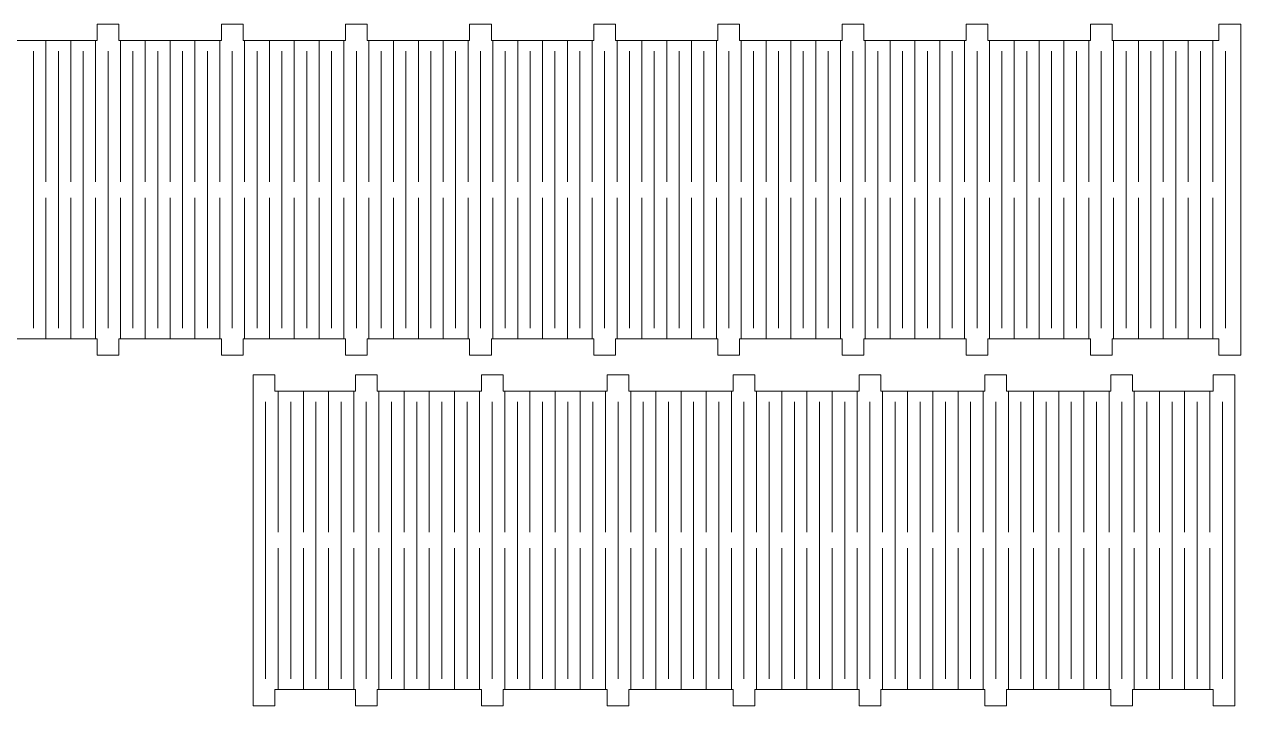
# Model space of a CAD drawing. Header units: centimetres. Extents: x 16.5 to 59, y -12.5 to 20.6.
# Drawn here: x 32.84 to 55.26, y 8.02 to 20.59 of the extents above; entities that cross this region are included whole.
import ezdxf

# ---------------------------------------------------------------- set-up
doc = ezdxf.new("R2010")
doc.units = ezdxf.units.CM
doc.header["$MEASUREMENT"] = 0
doc.layers.add('layer 1', color=7, linetype='Continuous')

msp = doc.modelspace()

# ---------------------------------------------------------------- linework, layer by layer
at = {"layer": 'layer 1', "color": 177, "lineweight": 18}
for points, knots in [([(23.06113, 20.28593), (23.06113, 20.28593), (25.03179, 20.28593), (25.03179, 20.28593), (25.03179, 20.28593), (25.03179, 20.28593), (25.03179, 20.58593), (25.03179, 20.58593), (25.03179, 20.58593), (25.03179, 20.58593), (25.43179, 20.58593), (25.43179, 20.58593), (25.43179, 20.58593), (25.43179, 20.58593), (25.43179, 20.28593), (25.43179, 20.28593), (25.43179, 20.28593), (25.43179, 20.28593), (27.32002, 20.28593), (27.32002, 20.28593), (27.32002, 20.28593), (27.32002, 20.28593), (27.32002, 20.58593), (27.32002, 20.58593), (27.32002, 20.58593), (27.32002, 20.58593), (27.72002, 20.58593), (27.72002, 20.58593), (27.72002, 20.58593), (27.72002, 20.58593), (27.72002, 20.28593), (27.72002, 20.28593), (27.72002, 20.28593), (27.72002, 20.28593), (29.60824, 20.28593), (29.60824, 20.28593), (29.60824, 20.28593), (29.60824, 20.28593), (29.60824, 20.58593), (29.60824, 20.58593), (29.60824, 20.58593), (29.60824, 20.58593), (30.00824, 20.58593), (30.00824, 20.58593), (30.00824, 20.58593), (30.00824, 20.58593), (30.00824, 20.28593), (30.00824, 20.28593), (30.00824, 20.28593), (30.00824, 20.28593), (31.89646, 20.28593), (31.89646, 20.28593), (31.89646, 20.28593), (31.89646, 20.28593), (31.89646, 20.58593), (31.89646, 20.58593), (31.89646, 20.58593), (31.89646, 20.58593), (32.29646, 20.58593), (32.29646, 20.58593), (32.29646, 20.58593), (32.29646, 20.58593), (32.29646, 20.28593), (32.29646, 20.28593), (32.29646, 20.28593), (32.29646, 20.28593), (34.18468, 20.28593), (34.18468, 20.28593), (34.18468, 20.28593), (34.18468, 20.28593), (34.18468, 20.58593), (34.18468, 20.58593), (34.18468, 20.58593), (34.18468, 20.58593), (34.58468, 20.58593), (34.58468, 20.58593), (34.58468, 20.58593), (34.58468, 20.58593), (34.58468, 20.28593), (34.58468, 20.28593), (34.58468, 20.28593), (34.58468, 20.28593), (36.4729, 20.28593), (36.4729, 20.28593), (36.4729, 20.28593), (36.4729, 20.28593), (36.4729, 20.58593), (36.4729, 20.58593), (36.4729, 20.58593), (36.4729, 20.58593), (36.8729, 20.58593), (36.8729, 20.58593), (36.8729, 20.58593), (36.8729, 20.58593), (36.8729, 20.28593), (36.8729, 20.28593), (36.8729, 20.28593), (36.8729, 20.28593), (38.76113, 20.28593), (38.76113, 20.28593), (38.76113, 20.28593), (38.76113, 20.28593), (38.76113, 20.58593), (38.76113, 20.58593), (38.76113, 20.58593), (38.76113, 20.58593), (39.16113, 20.58593), (39.16113, 20.58593), (39.16113, 20.58593), (39.16113, 20.58593), (39.16113, 20.28593), (39.16113, 20.28593), (39.16113, 20.28593), (39.16113, 20.28593), (41.04936, 20.28593), (41.04936, 20.28593), (41.04936, 20.28593), (41.04936, 20.28593), (41.04936, 20.58593), (41.04936, 20.58593), (41.04936, 20.58593), (41.04936, 20.58593), (41.44936, 20.58593), (41.44936, 20.58593), (41.44936, 20.58593), (41.44936, 20.58593), (41.44936, 20.28593), (41.44936, 20.28593), (41.44936, 20.28593), (41.44936, 20.28593), (43.33759, 20.28593), (43.33759, 20.28593), (43.33759, 20.28593), (43.33759, 20.28593), (43.33759, 20.58593), (43.33759, 20.58593), (43.33759, 20.58593), (43.33759, 20.58593), (43.73759, 20.58593), (43.73759, 20.58593), (43.73759, 20.58593), (43.73759, 20.58593), (43.73759, 20.28593), (43.73759, 20.28593), (43.73759, 20.28593), (43.73759, 20.28593), (45.62581, 20.28593), (45.62581, 20.28593), (45.62581, 20.28593), (45.62581, 20.28593), (45.62581, 20.58593), (45.62581, 20.58593), (45.62581, 20.58593), (45.62581, 20.58593), (46.02581, 20.58593), (46.02581, 20.58593), (46.02581, 20.58593), (46.02581, 20.58593), (46.02581, 20.28593), (46.02581, 20.28593), (46.02581, 20.28593), (46.02581, 20.28593), (47.91403, 20.28593), (47.91403, 20.28593), (47.91403, 20.28593), (47.91403, 20.28593), (47.91403, 20.58593), (47.91403, 20.58593), (47.91403, 20.58593), (47.91403, 20.58593), (48.31403, 20.58593), (48.31403, 20.58593), (48.31403, 20.58593), (48.31403, 20.58593), (48.31403, 20.28593), (48.31403, 20.28593), (48.31403, 20.28593), (48.31403, 20.28593), (50.20225, 20.28593), (50.20225, 20.28593), (50.20225, 20.28593), (50.20225, 20.28593), (50.20225, 20.58593), (50.20225, 20.58593), (50.20225, 20.58593), (50.20225, 20.58593), (50.60225, 20.58593), (50.60225, 20.58593), (50.60225, 20.58593), (50.60225, 20.58593), (50.60225, 20.28593), (50.60225, 20.28593), (50.60225, 20.28593), (50.60225, 20.28593), (52.49047, 20.28593), (52.49047, 20.28593), (52.49047, 20.28593), (52.49047, 20.28593), (52.49047, 20.58593), (52.49047, 20.58593), (52.49047, 20.58593), (52.49047, 20.58593), (52.89047, 20.58593), (52.89047, 20.58593), (52.89047, 20.58593), (52.89047, 20.58593), (52.89047, 20.28593), (52.89047, 20.28593), (52.89047, 20.28593), (52.89047, 20.28593), (54.86113, 20.28593), (54.86113, 20.28593), (54.86113, 20.28593), (54.86113, 20.28593), (54.86113, 20.58593), (54.86113, 20.58593), (54.86113, 20.58593), (54.86113, 20.58593), (55.26113, 20.58593), (55.26113, 20.58593)], [0, 0, 0, 0, 0.01785714, 0.01785714, 0.01785714, 0.01785714, 0.03571429, 0.03571429, 0.03571429, 0.03571429, 0.05357143, 0.05357143, 0.05357143, 0.05357143, 0.07142857, 0.07142857, 0.07142857, 0.07142857, 0.08928571, 0.08928571, 0.08928571, 0.08928571, 0.10714286, 0.10714286, 0.10714286, 0.10714286, 0.125, 0.125, 0.125, 0.125, 0.14285714, 0.14285714, 0.14285714, 0.14285714, 0.16071429, 0.16071429, 0.16071429, 0.16071429, 0.17857143, 0.17857143, 0.17857143, 0.17857143, 0.19642857, 0.19642857, 0.19642857, 0.19642857, 0.21428571, 0.21428571, 0.21428571, 0.21428571, 0.23214286, 0.23214286, 0.23214286, 0.23214286, 0.25, 0.25, 0.25, 0.25, 0.26785714, 0.26785714, 0.26785714, 0.26785714, 0.28571429, 0.28571429, 0.28571429, 0.28571429, 0.30357143, 0.30357143, 0.30357143, 0.30357143, 0.32142857, 0.32142857, 0.32142857, 0.32142857, 0.33928571, 0.33928571, 0.33928571, 0.33928571, 0.35714286, 0.35714286, 0.35714286, 0.35714286, 0.375, 0.375, 0.375, 0.375, 0.39285714, 0.39285714, 0.39285714, 0.39285714, 0.41071429, 0.41071429, 0.41071429, 0.41071429, 0.42857143, 0.42857143, 0.42857143, 0.42857143, 0.44642857, 0.44642857, 0.44642857, 0.44642857, 0.46428571, 0.46428571, 0.46428571, 0.46428571, 0.48214286, 0.48214286, 0.48214286, 0.48214286, 0.5, 0.5, 0.5, 0.5, 0.51785714, 0.51785714, 0.51785714, 0.51785714, 0.53571429, 0.53571429, 0.53571429, 0.53571429, 0.55357143, 0.55357143, 0.55357143, 0.55357143, 0.57142857, 0.57142857, 0.57142857, 0.57142857, 0.58928571, 0.58928571, 0.58928571, 0.58928571, 0.60714286, 0.60714286, 0.60714286, 0.60714286, 0.625, 0.625, 0.625, 0.625, 0.64285714, 0.64285714, 0.64285714, 0.64285714, 0.66071429, 0.66071429, 0.66071429, 0.66071429, 0.67857143, 0.67857143, 0.67857143, 0.67857143, 0.69642857, 0.69642857, 0.69642857, 0.69642857, 0.71428571, 0.71428571, 0.71428571, 0.71428571, 0.73214286, 0.73214286, 0.73214286, 0.73214286, 0.75, 0.75, 0.75, 0.75, 0.76785714, 0.76785714, 0.76785714, 0.76785714, 0.78571429, 0.78571429, 0.78571429, 0.78571429, 0.80357143, 0.80357143, 0.80357143, 0.80357143, 0.82142857, 0.82142857, 0.82142857, 0.82142857, 0.83928571, 0.83928571, 0.83928571, 0.83928571, 0.85714286, 0.85714286, 0.85714286, 0.85714286, 0.875, 0.875, 0.875, 0.875, 0.89285714, 0.89285714, 0.89285714, 0.89285714, 0.91071429, 0.91071429, 0.91071429, 0.91071429, 0.92857143, 0.92857143, 0.92857143, 0.92857143, 0.94642857, 0.94642857, 0.94642857, 0.94642857, 0.96428571, 0.96428571, 0.96428571, 0.96428571, 1, 1, 1, 1]), ([(55.26113, 14.48593), (55.26113, 14.48593), (54.86113, 14.48593), (54.86113, 14.48593), (54.86113, 14.48593), (54.86113, 14.48593), (54.86113, 14.78593), (54.86113, 14.78593), (54.86113, 14.78593), (54.86113, 14.78593), (52.89047, 14.78593), (52.89047, 14.78593), (52.89047, 14.78593), (52.89047, 14.78593), (52.89047, 14.48593), (52.89047, 14.48593), (52.89047, 14.48593), (52.89047, 14.48593), (52.49047, 14.48593), (52.49047, 14.48593), (52.49047, 14.48593), (52.49047, 14.48593), (52.49047, 14.78593), (52.49047, 14.78593), (52.49047, 14.78593), (52.49047, 14.78593), (50.60225, 14.78593), (50.60225, 14.78593), (50.60225, 14.78593), (50.60225, 14.78593), (50.60225, 14.48593), (50.60225, 14.48593), (50.60225, 14.48593), (50.60225, 14.48593), (50.20225, 14.48593), (50.20225, 14.48593), (50.20225, 14.48593), (50.20225, 14.48593), (50.20225, 14.78593), (50.20225, 14.78593), (50.20225, 14.78593), (50.20225, 14.78593), (48.31403, 14.78593), (48.31403, 14.78593), (48.31403, 14.78593), (48.31403, 14.78593), (48.31403, 14.48593), (48.31403, 14.48593), (48.31403, 14.48593), (48.31403, 14.48593), (47.91403, 14.48593), (47.91403, 14.48593), (47.91403, 14.48593), (47.91403, 14.48593), (47.91403, 14.78593), (47.91403, 14.78593), (47.91403, 14.78593), (47.91403, 14.78593), (46.02581, 14.78593), (46.02581, 14.78593), (46.02581, 14.78593), (46.02581, 14.78593), (46.02581, 14.48593), (46.02581, 14.48593), (46.02581, 14.48593), (46.02581, 14.48593), (45.62581, 14.48593), (45.62581, 14.48593), (45.62581, 14.48593), (45.62581, 14.48593), (45.62581, 14.78593), (45.62581, 14.78593), (45.62581, 14.78593), (45.62581, 14.78593), (43.73759, 14.78593), (43.73759, 14.78593), (43.73759, 14.78593), (43.73759, 14.78593), (43.73759, 14.48593), (43.73759, 14.48593), (43.73759, 14.48593), (43.73759, 14.48593), (43.33759, 14.48593), (43.33759, 14.48593), (43.33759, 14.48593), (43.33759, 14.48593), (43.33759, 14.78593), (43.33759, 14.78593), (43.33759, 14.78593), (43.33759, 14.78593), (41.44936, 14.78593), (41.44936, 14.78593), (41.44936, 14.78593), (41.44936, 14.78593), (41.44936, 14.48593), (41.44936, 14.48593), (41.44936, 14.48593), (41.44936, 14.48593), (41.04936, 14.48593), (41.04936, 14.48593), (41.04936, 14.48593), (41.04936, 14.48593), (41.04936, 14.78593), (41.04936, 14.78593), (41.04936, 14.78593), (41.04936, 14.78593), (39.16113, 14.78593), (39.16113, 14.78593), (39.16113, 14.78593), (39.16113, 14.78593), (39.16113, 14.48593), (39.16113, 14.48593), (39.16113, 14.48593), (39.16113, 14.48593), (38.76113, 14.48593), (38.76113, 14.48593), (38.76113, 14.48593), (38.76113, 14.48593), (38.76113, 14.78593), (38.76113, 14.78593), (38.76113, 14.78593), (38.76113, 14.78593), (36.8729, 14.78593), (36.8729, 14.78593), (36.8729, 14.78593), (36.8729, 14.78593), (36.8729, 14.48593), (36.8729, 14.48593), (36.8729, 14.48593), (36.8729, 14.48593), (36.4729, 14.48593), (36.4729, 14.48593), (36.4729, 14.48593), (36.4729, 14.48593), (36.4729, 14.78593), (36.4729, 14.78593), (36.4729, 14.78593), (36.4729, 14.78593), (34.58468, 14.78593), (34.58468, 14.78593), (34.58468, 14.78593), (34.58468, 14.78593), (34.58468, 14.48593), (34.58468, 14.48593), (34.58468, 14.48593), (34.58468, 14.48593), (34.18468, 14.48593), (34.18468, 14.48593), (34.18468, 14.48593), (34.18468, 14.48593), (34.18468, 14.78593), (34.18468, 14.78593), (34.18468, 14.78593), (34.18468, 14.78593), (32.29646, 14.78593), (32.29646, 14.78593), (32.29646, 14.78593), (32.29646, 14.78593), (32.29646, 14.48593), (32.29646, 14.48593), (32.29646, 14.48593), (32.29646, 14.48593), (31.89646, 14.48593), (31.89646, 14.48593), (31.89646, 14.48593), (31.89646, 14.48593), (31.89646, 14.78593), (31.89646, 14.78593), (31.89646, 14.78593), (31.89646, 14.78593), (30.00824, 14.78593), (30.00824, 14.78593), (30.00824, 14.78593), (30.00824, 14.78593), (30.00824, 14.48593), (30.00824, 14.48593), (30.00824, 14.48593), (30.00824, 14.48593), (29.60824, 14.48593), (29.60824, 14.48593), (29.60824, 14.48593), (29.60824, 14.48593), (29.60824, 14.78593), (29.60824, 14.78593), (29.60824, 14.78593), (29.60824, 14.78593), (27.72002, 14.78593), (27.72002, 14.78593), (27.72002, 14.78593), (27.72002, 14.78593), (27.72002, 14.48593), (27.72002, 14.48593), (27.72002, 14.48593), (27.72002, 14.48593), (27.32002, 14.48593), (27.32002, 14.48593), (27.32002, 14.48593), (27.32002, 14.48593), (27.32002, 14.78593), (27.32002, 14.78593), (27.32002, 14.78593), (27.32002, 14.78593), (25.43179, 14.78593), (25.43179, 14.78593), (25.43179, 14.78593), (25.43179, 14.78593), (25.43179, 14.48593), (25.43179, 14.48593), (25.43179, 14.48593), (25.43179, 14.48593), (25.03179, 14.48593), (25.03179, 14.48593), (25.03179, 14.48593), (25.03179, 14.48593), (25.03179, 14.78593), (25.03179, 14.78593), (25.03179, 14.78593), (25.03179, 14.78593), (23.06113, 14.78593), (23.06113, 14.78593), (23.06113, 14.78593), (23.06113, 14.78593), (23.06113, 14.48593), (23.06113, 14.48593), (23.06113, 14.48593), (23.06113, 14.48593), (22.66113, 14.48593), (22.66113, 14.48593)], [0, 0, 0, 0, 0.01724138, 0.01724138, 0.01724138, 0.01724138, 0.03448276, 0.03448276, 0.03448276, 0.03448276, 0.05172414, 0.05172414, 0.05172414, 0.05172414, 0.06896552, 0.06896552, 0.06896552, 0.06896552, 0.0862069, 0.0862069, 0.0862069, 0.0862069, 0.10344828, 0.10344828, 0.10344828, 0.10344828, 0.12068966, 0.12068966, 0.12068966, 0.12068966, 0.13793103, 0.13793103, 0.13793103, 0.13793103, 0.15517241, 0.15517241, 0.15517241, 0.15517241, 0.17241379, 0.17241379, 0.17241379, 0.17241379, 0.18965517, 0.18965517, 0.18965517, 0.18965517, 0.20689655, 0.20689655, 0.20689655, 0.20689655, 0.22413793, 0.22413793, 0.22413793, 0.22413793, 0.24137931, 0.24137931, 0.24137931, 0.24137931, 0.25862069, 0.25862069, 0.25862069, 0.25862069, 0.27586207, 0.27586207, 0.27586207, 0.27586207, 0.29310345, 0.29310345, 0.29310345, 0.29310345, 0.31034483, 0.31034483, 0.31034483, 0.31034483, 0.32758621, 0.32758621, 0.32758621, 0.32758621, 0.34482759, 0.34482759, 0.34482759, 0.34482759, 0.36206897, 0.36206897, 0.36206897, 0.36206897, 0.37931034, 0.37931034, 0.37931034, 0.37931034, 0.39655172, 0.39655172, 0.39655172, 0.39655172, 0.4137931, 0.4137931, 0.4137931, 0.4137931, 0.43103448, 0.43103448, 0.43103448, 0.43103448, 0.44827586, 0.44827586, 0.44827586, 0.44827586, 0.46551724, 0.46551724, 0.46551724, 0.46551724, 0.48275862, 0.48275862, 0.48275862, 0.48275862, 0.5, 0.5, 0.5, 0.5, 0.51724138, 0.51724138, 0.51724138, 0.51724138, 0.53448276, 0.53448276, 0.53448276, 0.53448276, 0.55172414, 0.55172414, 0.55172414, 0.55172414, 0.56896552, 0.56896552, 0.56896552, 0.56896552, 0.5862069, 0.5862069, 0.5862069, 0.5862069, 0.60344828, 0.60344828, 0.60344828, 0.60344828, 0.62068966, 0.62068966, 0.62068966, 0.62068966, 0.63793103, 0.63793103, 0.63793103, 0.63793103, 0.65517241, 0.65517241, 0.65517241, 0.65517241, 0.67241379, 0.67241379, 0.67241379, 0.67241379, 0.68965517, 0.68965517, 0.68965517, 0.68965517, 0.70689655, 0.70689655, 0.70689655, 0.70689655, 0.72413793, 0.72413793, 0.72413793, 0.72413793, 0.74137931, 0.74137931, 0.74137931, 0.74137931, 0.75862069, 0.75862069, 0.75862069, 0.75862069, 0.77586207, 0.77586207, 0.77586207, 0.77586207, 0.79310345, 0.79310345, 0.79310345, 0.79310345, 0.81034483, 0.81034483, 0.81034483, 0.81034483, 0.82758621, 0.82758621, 0.82758621, 0.82758621, 0.84482759, 0.84482759, 0.84482759, 0.84482759, 0.86206897, 0.86206897, 0.86206897, 0.86206897, 0.87931034, 0.87931034, 0.87931034, 0.87931034, 0.89655172, 0.89655172, 0.89655172, 0.89655172, 0.9137931, 0.9137931, 0.9137931, 0.9137931, 0.93103448, 0.93103448, 0.93103448, 0.93103448, 0.94827586, 0.94827586, 0.94827586, 0.94827586, 0.96551724, 0.96551724, 0.96551724, 0.96551724, 1, 1, 1, 1]), ([(37.05639, 14.12286), (37.05639, 14.12286), (37.45639, 14.12286), (37.45639, 14.12286), (37.45639, 14.12286), (37.45639, 14.12286), (37.45639, 13.82284), (37.45639, 13.82284)], [0, 0, 0, 0, 0.33333333, 0.33333333, 0.33333333, 0.33333333, 1, 1, 1, 1]), ([(37.45639, 13.82284), (37.45639, 13.82284), (38.94484, 13.82284), (38.94484, 13.82284), (38.94484, 13.82284), (38.94484, 13.82284), (38.94484, 14.12286), (38.94484, 14.12286), (38.94484, 14.12286), (38.94484, 14.12286), (39.34484, 14.12286), (39.34484, 14.12286), (39.34484, 14.12286), (39.34484, 14.12286), (39.34484, 13.82284), (39.34484, 13.82284), (39.34484, 13.82284), (39.34484, 13.82284), (41.26535, 13.82284), (41.26535, 13.82284), (41.26535, 13.82284), (41.26535, 13.82284), (41.26535, 14.12286), (41.26535, 14.12286), (41.26535, 14.12286), (41.26535, 14.12286), (41.66535, 14.12286), (41.66535, 14.12286), (41.66535, 14.12286), (41.66535, 14.12286), (41.66535, 13.82284), (41.66535, 13.82284), (41.66535, 13.82284), (41.66535, 13.82284), (43.58585, 13.82284), (43.58585, 13.82284), (43.58585, 13.82284), (43.58585, 13.82284), (43.58585, 14.12286), (43.58585, 14.12286), (43.58585, 14.12286), (43.58585, 14.12286), (43.98585, 14.12286), (43.98585, 14.12286), (43.98585, 14.12286), (43.98585, 14.12286), (43.98585, 13.82284), (43.98585, 13.82284), (43.98585, 13.82284), (43.98585, 13.82284), (45.90637, 13.82284), (45.90637, 13.82284), (45.90637, 13.82284), (45.90637, 13.82284), (45.90637, 14.12286), (45.90637, 14.12286), (45.90637, 14.12286), (45.90637, 14.12286), (46.30637, 14.12286), (46.30637, 14.12286), (46.30637, 14.12286), (46.30637, 14.12286), (46.30637, 13.82284), (46.30637, 13.82284), (46.30637, 13.82284), (46.30637, 13.82284), (48.22689, 13.82284), (48.22689, 13.82284), (48.22689, 13.82284), (48.22689, 13.82284), (48.22689, 14.12286), (48.22689, 14.12286), (48.22689, 14.12286), (48.22689, 14.12286), (48.62689, 14.12286), (48.62689, 14.12286), (48.62689, 14.12286), (48.62689, 14.12286), (48.62689, 13.82284), (48.62689, 13.82284), (48.62689, 13.82284), (48.62689, 13.82284), (50.5474, 13.82284), (50.5474, 13.82284), (50.5474, 13.82284), (50.5474, 13.82284), (50.5474, 14.12286), (50.5474, 14.12286), (50.5474, 14.12286), (50.5474, 14.12286), (50.9474, 14.12286), (50.9474, 14.12286), (50.9474, 14.12286), (50.9474, 14.12286), (50.9474, 13.82284), (50.9474, 13.82284), (50.9474, 13.82284), (50.9474, 13.82284), (52.86791, 13.82284), (52.86791, 13.82284), (52.86791, 13.82284), (52.86791, 13.82284), (52.86791, 14.12286), (52.86791, 14.12286), (52.86791, 14.12286), (52.86791, 14.12286), (53.26791, 14.12286), (53.26791, 14.12286), (53.26791, 14.12286), (53.26791, 14.12286), (53.26791, 13.82284), (53.26791, 13.82284), (53.26791, 13.82284), (53.26791, 13.82284), (54.7564, 13.82284), (54.7564, 13.82284), (54.7564, 13.82284), (54.7564, 13.82284), (54.7564, 14.12286), (54.7564, 14.12286), (54.7564, 14.12286), (54.7564, 14.12286), (55.1564, 14.12286), (55.1564, 14.12286)], [0, 0, 0, 0, 0.03125, 0.03125, 0.03125, 0.03125, 0.0625, 0.0625, 0.0625, 0.0625, 0.09375, 0.09375, 0.09375, 0.09375, 0.125, 0.125, 0.125, 0.125, 0.15625, 0.15625, 0.15625, 0.15625, 0.1875, 0.1875, 0.1875, 0.1875, 0.21875, 0.21875, 0.21875, 0.21875, 0.25, 0.25, 0.25, 0.25, 0.28125, 0.28125, 0.28125, 0.28125, 0.3125, 0.3125, 0.3125, 0.3125, 0.34375, 0.34375, 0.34375, 0.34375, 0.375, 0.375, 0.375, 0.375, 0.40625, 0.40625, 0.40625, 0.40625, 0.4375, 0.4375, 0.4375, 0.4375, 0.46875, 0.46875, 0.46875, 0.46875, 0.5, 0.5, 0.5, 0.5, 0.53125, 0.53125, 0.53125, 0.53125, 0.5625, 0.5625, 0.5625, 0.5625, 0.59375, 0.59375, 0.59375, 0.59375, 0.625, 0.625, 0.625, 0.625, 0.65625, 0.65625, 0.65625, 0.65625, 0.6875, 0.6875, 0.6875, 0.6875, 0.71875, 0.71875, 0.71875, 0.71875, 0.75, 0.75, 0.75, 0.75, 0.78125, 0.78125, 0.78125, 0.78125, 0.8125, 0.8125, 0.8125, 0.8125, 0.84375, 0.84375, 0.84375, 0.84375, 0.875, 0.875, 0.875, 0.875, 0.90625, 0.90625, 0.90625, 0.90625, 0.9375, 0.9375, 0.9375, 0.9375, 1, 1, 1, 1]), ([(55.1564, 8.02285), (55.1564, 8.02285), (54.7564, 8.02285), (54.7564, 8.02285), (54.7564, 8.02285), (54.7564, 8.02285), (54.7564, 8.32284), (54.7564, 8.32284), (54.7564, 8.32284), (54.7564, 8.32284), (53.26791, 8.32284), (53.26791, 8.32284), (53.26791, 8.32284), (53.26791, 8.32284), (53.26791, 8.02285), (53.26791, 8.02285), (53.26791, 8.02285), (53.26791, 8.02285), (52.86791, 8.02285), (52.86791, 8.02285), (52.86791, 8.02285), (52.86791, 8.02285), (52.86791, 8.32284), (52.86791, 8.32284), (52.86791, 8.32284), (52.86791, 8.32284), (50.9474, 8.32284), (50.9474, 8.32284), (50.9474, 8.32284), (50.9474, 8.32284), (50.9474, 8.02285), (50.9474, 8.02285), (50.9474, 8.02285), (50.9474, 8.02285), (50.5474, 8.02285), (50.5474, 8.02285), (50.5474, 8.02285), (50.5474, 8.02285), (50.5474, 8.32284), (50.5474, 8.32284), (50.5474, 8.32284), (50.5474, 8.32284), (48.62689, 8.32284), (48.62689, 8.32284), (48.62689, 8.32284), (48.62689, 8.32284), (48.62689, 8.02285), (48.62689, 8.02285), (48.62689, 8.02285), (48.62689, 8.02285), (48.22689, 8.02285), (48.22689, 8.02285), (48.22689, 8.02285), (48.22689, 8.02285), (48.22689, 8.32284), (48.22689, 8.32284), (48.22689, 8.32284), (48.22689, 8.32284), (46.30637, 8.32284), (46.30637, 8.32284), (46.30637, 8.32284), (46.30637, 8.32284), (46.30637, 8.02285), (46.30637, 8.02285), (46.30637, 8.02285), (46.30637, 8.02285), (45.90637, 8.02285), (45.90637, 8.02285), (45.90637, 8.02285), (45.90637, 8.02285), (45.90637, 8.32284), (45.90637, 8.32284), (45.90637, 8.32284), (45.90637, 8.32284), (43.98585, 8.32284), (43.98585, 8.32284), (43.98585, 8.32284), (43.98585, 8.32284), (43.98585, 8.02285), (43.98585, 8.02285), (43.98585, 8.02285), (43.98585, 8.02285), (43.58585, 8.02285), (43.58585, 8.02285), (43.58585, 8.02285), (43.58585, 8.02285), (43.58585, 8.32284), (43.58585, 8.32284), (43.58585, 8.32284), (43.58585, 8.32284), (41.66535, 8.32284), (41.66535, 8.32284), (41.66535, 8.32284), (41.66535, 8.32284), (41.66535, 8.02285), (41.66535, 8.02285), (41.66535, 8.02285), (41.66535, 8.02285), (41.26535, 8.02285), (41.26535, 8.02285), (41.26535, 8.02285), (41.26535, 8.02285), (41.26535, 8.32284), (41.26535, 8.32284), (41.26535, 8.32284), (41.26535, 8.32284), (39.34484, 8.32284), (39.34484, 8.32284), (39.34484, 8.32284), (39.34484, 8.32284), (39.34484, 8.02285), (39.34484, 8.02285), (39.34484, 8.02285), (39.34484, 8.02285), (38.94484, 8.02285), (38.94484, 8.02285), (38.94484, 8.02285), (38.94484, 8.02285), (38.94484, 8.32284), (38.94484, 8.32284), (38.94484, 8.32284), (38.94484, 8.32284), (37.45639, 8.32284), (37.45639, 8.32284), (37.45639, 8.32284), (37.45639, 8.32284), (37.45639, 8.02285), (37.45639, 8.02285), (37.45639, 8.02285), (37.45639, 8.02285), (37.05639, 8.02285), (37.05639, 8.02285)], [0, 0, 0, 0, 0.02941176, 0.02941176, 0.02941176, 0.02941176, 0.05882353, 0.05882353, 0.05882353, 0.05882353, 0.08823529, 0.08823529, 0.08823529, 0.08823529, 0.11764706, 0.11764706, 0.11764706, 0.11764706, 0.14705882, 0.14705882, 0.14705882, 0.14705882, 0.17647059, 0.17647059, 0.17647059, 0.17647059, 0.20588235, 0.20588235, 0.20588235, 0.20588235, 0.23529412, 0.23529412, 0.23529412, 0.23529412, 0.26470588, 0.26470588, 0.26470588, 0.26470588, 0.29411765, 0.29411765, 0.29411765, 0.29411765, 0.32352941, 0.32352941, 0.32352941, 0.32352941, 0.35294118, 0.35294118, 0.35294118, 0.35294118, 0.38235294, 0.38235294, 0.38235294, 0.38235294, 0.41176471, 0.41176471, 0.41176471, 0.41176471, 0.44117647, 0.44117647, 0.44117647, 0.44117647, 0.47058824, 0.47058824, 0.47058824, 0.47058824, 0.5, 0.5, 0.5, 0.5, 0.52941176, 0.52941176, 0.52941176, 0.52941176, 0.55882353, 0.55882353, 0.55882353, 0.55882353, 0.58823529, 0.58823529, 0.58823529, 0.58823529, 0.61764706, 0.61764706, 0.61764706, 0.61764706, 0.64705882, 0.64705882, 0.64705882, 0.64705882, 0.67647059, 0.67647059, 0.67647059, 0.67647059, 0.70588235, 0.70588235, 0.70588235, 0.70588235, 0.73529412, 0.73529412, 0.73529412, 0.73529412, 0.76470588, 0.76470588, 0.76470588, 0.76470588, 0.79411765, 0.79411765, 0.79411765, 0.79411765, 0.82352941, 0.82352941, 0.82352941, 0.82352941, 0.85294118, 0.85294118, 0.85294118, 0.85294118, 0.88235294, 0.88235294, 0.88235294, 0.88235294, 0.91176471, 0.91176471, 0.91176471, 0.91176471, 0.94117647, 0.94117647, 0.94117647, 0.94117647, 1, 1, 1, 1])]:
    msp.add_open_spline(points, degree=3, knots=knots, dxfattribs=at)
for points in [[(55.26113, 20.58593), (55.26113, 18.5526), (55.26113, 16.51926), (55.26113, 14.48593)], [(33.24056, 17.68439), (33.24056, 17.68439), (33.24056, 20.28123), (33.24056, 20.28123)], [(33.69821, 17.68439), (33.69821, 17.68439), (33.69821, 20.28123), (33.69821, 20.28123)], [(34.15586, 17.68439), (34.15586, 17.68439), (34.15586, 20.28123), (34.15586, 20.28123)], [(34.6135, 17.68439), (34.6135, 17.68439), (34.6135, 20.28123), (34.6135, 20.28123)], [(35.07115, 17.68439), (35.07115, 17.68439), (35.07115, 20.28123), (35.07115, 20.28123)], [(35.52879, 17.68439), (35.52879, 17.68439), (35.52879, 20.28123), (35.52879, 20.28123)], [(35.98644, 17.68439), (35.98644, 17.68439), (35.98644, 20.28123), (35.98644, 20.28123)], [(36.44409, 17.68439), (36.44409, 17.68439), (36.44409, 20.28123), (36.44409, 20.28123)], [(36.90173, 17.68439), (36.90173, 17.68439), (36.90173, 20.28123), (36.90173, 20.28123)], [(37.35938, 17.68439), (37.35938, 17.68439), (37.35938, 20.28123), (37.35938, 20.28123)], [(37.81702, 17.68439), (37.81702, 17.68439), (37.81702, 20.28123), (37.81702, 20.28123)], [(38.27467, 17.68439), (38.27467, 17.68439), (38.27467, 20.28123), (38.27467, 20.28123)], [(38.73232, 17.68439), (38.73232, 17.68439), (38.73232, 20.28123), (38.73232, 20.28123)], [(39.18996, 17.68439), (39.18996, 17.68439), (39.18996, 20.28123), (39.18996, 20.28123)], [(39.6476, 17.68439), (39.6476, 17.68439), (39.6476, 20.28123), (39.6476, 20.28123)], [(40.10525, 17.68439), (40.10525, 17.68439), (40.10525, 20.28123), (40.10525, 20.28123)], [(40.56289, 17.68439), (40.56289, 17.68439), (40.56289, 20.28123), (40.56289, 20.28123)], [(41.02054, 17.68439), (41.02054, 17.68439), (41.02054, 20.28123), (41.02054, 20.28123)], [(41.47819, 17.68439), (41.47819, 17.68439), (41.47819, 20.28123), (41.47819, 20.28123)], [(41.93583, 17.68439), (41.93583, 17.68439), (41.93583, 20.28123), (41.93583, 20.28123)], [(42.39348, 17.68439), (42.39348, 17.68439), (42.39348, 20.28123), (42.39348, 20.28123)], [(42.85112, 17.68439), (42.85112, 17.68439), (42.85112, 20.28123), (42.85112, 20.28123)], [(43.30877, 17.68439), (43.30877, 17.68439), (43.30877, 20.28123), (43.30877, 20.28123)], [(43.76642, 17.68439), (43.76642, 17.68439), (43.76642, 20.28123), (43.76642, 20.28123)], [(44.22406, 17.68439), (44.22406, 17.68439), (44.22406, 20.28123), (44.22406, 20.28123)], [(44.6817, 17.68439), (44.6817, 17.68439), (44.6817, 20.28123), (44.6817, 20.28123)], [(45.13935, 17.68439), (45.13935, 17.68439), (45.13935, 20.28123), (45.13935, 20.28123)], [(45.59699, 17.68439), (45.59699, 17.68439), (45.59699, 20.28123), (45.59699, 20.28123)], [(46.05463, 17.68439), (46.05463, 17.68439), (46.05463, 20.28123), (46.05463, 20.28123)], [(46.51228, 17.68439), (46.51228, 17.68439), (46.51228, 20.28123), (46.51228, 20.28123)], [(46.96992, 17.68439), (46.96992, 17.68439), (46.96992, 20.28123), (46.96992, 20.28123)], [(47.42756, 17.68439), (47.42756, 17.68439), (47.42756, 20.28123), (47.42756, 20.28123)], [(47.8852, 17.68439), (47.8852, 17.68439), (47.8852, 20.28123), (47.8852, 20.28123)], [(48.34285, 17.68439), (48.34285, 17.68439), (48.34285, 20.28123), (48.34285, 20.28123)], [(48.80049, 17.68439), (48.80049, 17.68439), (48.80049, 20.28123), (48.80049, 20.28123)], [(49.25814, 17.68439), (49.25814, 17.68439), (49.25814, 20.28123), (49.25814, 20.28123)], [(49.71578, 17.68439), (49.71578, 17.68439), (49.71578, 20.28123), (49.71578, 20.28123)], [(50.17343, 17.68439), (50.17343, 17.68439), (50.17343, 20.28123), (50.17343, 20.28123)], [(50.63107, 17.68439), (50.63107, 17.68439), (50.63107, 20.28123), (50.63107, 20.28123)], [(51.08871, 17.68439), (51.08871, 17.68439), (51.08871, 20.28123), (51.08871, 20.28123)], [(51.54636, 17.68439), (51.54636, 17.68439), (51.54636, 20.28123), (51.54636, 20.28123)], [(52.00401, 17.68439), (52.00401, 17.68439), (52.00401, 20.28123), (52.00401, 20.28123)], [(52.46165, 17.68439), (52.46165, 17.68439), (52.46165, 20.28123), (52.46165, 20.28123)], [(52.9193, 17.68439), (52.9193, 17.68439), (52.9193, 20.28123), (52.9193, 20.28123)], [(53.37694, 17.68439), (53.37694, 17.68439), (53.37694, 20.28123), (53.37694, 20.28123)], [(53.83459, 17.68439), (53.83459, 17.68439), (53.83459, 20.28123), (53.83459, 20.28123)], [(54.29223, 17.68439), (54.29223, 17.68439), (54.29223, 20.28123), (54.29223, 20.28123)], [(54.74988, 17.68439), (54.74988, 17.68439), (54.74988, 20.28123), (54.74988, 20.28123)], [(33.01175, 20.08996), (33.01175, 20.08996), (33.01175, 14.9819), (33.01175, 14.9819)], [(33.46939, 20.08996), (33.46939, 20.08996), (33.46939, 14.9819), (33.46939, 14.9819)], [(33.92703, 20.08996), (33.92703, 20.08996), (33.92703, 14.9819), (33.92703, 14.9819)], [(34.38468, 20.08996), (34.38468, 20.08996), (34.38468, 14.9819), (34.38468, 14.9819)], [(34.84233, 20.08996), (34.84233, 20.08996), (34.84233, 14.9819), (34.84233, 14.9819)], [(35.29997, 20.08996), (35.29997, 20.08996), (35.29997, 14.9819), (35.29997, 14.9819)], [(35.75762, 20.08996), (35.75762, 20.08996), (35.75762, 14.9819), (35.75762, 14.9819)], [(36.21526, 20.08996), (36.21526, 20.08996), (36.21526, 14.9819), (36.21526, 14.9819)], [(36.67291, 20.08996), (36.67291, 20.08996), (36.67291, 14.9819), (36.67291, 14.9819)], [(37.13055, 20.08996), (37.13055, 20.08996), (37.13055, 14.9819), (37.13055, 14.9819)], [(37.5882, 20.08996), (37.5882, 20.08996), (37.5882, 14.9819), (37.5882, 14.9819)], [(38.04585, 20.08996), (38.04585, 20.08996), (38.04585, 14.9819), (38.04585, 14.9819)], [(38.50349, 20.08996), (38.50349, 20.08996), (38.50349, 14.9819), (38.50349, 14.9819)], [(38.96113, 20.08996), (38.96113, 20.08996), (38.96113, 14.9819), (38.96113, 14.9819)], [(39.41878, 20.08996), (39.41878, 20.08996), (39.41878, 14.9819), (39.41878, 14.9819)], [(39.87643, 20.08996), (39.87643, 20.08996), (39.87643, 14.9819), (39.87643, 14.9819)], [(40.33407, 20.08996), (40.33407, 20.08996), (40.33407, 14.9819), (40.33407, 14.9819)], [(40.79172, 20.08996), (40.79172, 20.08996), (40.79172, 14.9819), (40.79172, 14.9819)], [(41.24936, 20.08996), (41.24936, 20.08996), (41.24936, 14.9819), (41.24936, 14.9819)], [(41.70701, 20.08996), (41.70701, 20.08996), (41.70701, 14.9819), (41.70701, 14.9819)], [(42.16466, 20.08996), (42.16466, 20.08996), (42.16466, 14.9819), (42.16466, 14.9819)], [(42.6223, 20.08996), (42.6223, 20.08996), (42.6223, 14.9819), (42.6223, 14.9819)], [(43.07995, 20.08996), (43.07995, 20.08996), (43.07995, 14.9819), (43.07995, 14.9819)], [(43.53759, 20.08996), (43.53759, 20.08996), (43.53759, 14.9819), (43.53759, 14.9819)], [(43.99524, 20.08996), (43.99524, 20.08996), (43.99524, 14.9819), (43.99524, 14.9819)], [(44.45288, 20.08996), (44.45288, 20.08996), (44.45288, 14.9819), (44.45288, 14.9819)], [(44.91053, 20.08996), (44.91053, 20.08996), (44.91053, 14.9819), (44.91053, 14.9819)], [(45.36817, 20.08996), (45.36817, 20.08996), (45.36817, 14.9819), (45.36817, 14.9819)], [(45.82581, 20.08996), (45.82581, 20.08996), (45.82581, 14.9819), (45.82581, 14.9819)], [(46.28346, 20.08996), (46.28346, 20.08996), (46.28346, 14.9819), (46.28346, 14.9819)], [(46.7411, 20.08996), (46.7411, 20.08996), (46.7411, 14.9819), (46.7411, 14.9819)], [(47.19874, 20.08996), (47.19874, 20.08996), (47.19874, 14.9819), (47.19874, 14.9819)], [(47.65639, 20.08996), (47.65639, 20.08996), (47.65639, 14.9819), (47.65639, 14.9819)], [(48.11403, 20.08996), (48.11403, 20.08996), (48.11403, 14.9819), (48.11403, 14.9819)], [(48.57167, 20.08996), (48.57167, 20.08996), (48.57167, 14.9819), (48.57167, 14.9819)], [(49.02932, 20.08996), (49.02932, 20.08996), (49.02932, 14.9819), (49.02932, 14.9819)], [(49.48696, 20.08996), (49.48696, 20.08996), (49.48696, 14.9819), (49.48696, 14.9819)], [(49.9446, 20.08996), (49.9446, 20.08996), (49.9446, 14.9819), (49.9446, 14.9819)], [(50.40225, 20.08996), (50.40225, 20.08996), (50.40225, 14.9819), (50.40225, 14.9819)], [(50.85989, 20.08996), (50.85989, 20.08996), (50.85989, 14.9819), (50.85989, 14.9819)], [(51.31754, 20.08996), (51.31754, 20.08996), (51.31754, 14.9819), (51.31754, 14.9819)], [(51.77518, 20.08996), (51.77518, 20.08996), (51.77518, 14.9819), (51.77518, 14.9819)], [(52.23283, 20.08996), (52.23283, 20.08996), (52.23283, 14.9819), (52.23283, 14.9819)], [(52.69047, 20.08996), (52.69047, 20.08996), (52.69047, 14.9819), (52.69047, 14.9819)], [(53.14812, 20.08996), (53.14812, 20.08996), (53.14812, 14.9819), (53.14812, 14.9819)], [(53.60576, 20.08996), (53.60576, 20.08996), (53.60576, 14.9819), (53.60576, 14.9819)], [(54.06341, 20.08996), (54.06341, 20.08996), (54.06341, 14.9819), (54.06341, 14.9819)], [(54.52105, 20.08996), (54.52105, 20.08996), (54.52105, 14.9819), (54.52105, 14.9819)], [(54.9787, 20.08996), (54.9787, 20.08996), (54.9787, 14.9819), (54.9787, 14.9819)], [(33.24056, 14.79062), (33.24056, 14.79062), (33.24056, 17.38747), (33.24056, 17.38747)], [(33.69821, 14.79062), (33.69821, 14.79062), (33.69821, 17.38747), (33.69821, 17.38747)], [(34.15586, 14.79062), (34.15586, 14.79062), (34.15586, 17.38746), (34.15586, 17.38746)], [(34.6135, 14.79062), (34.6135, 14.79062), (34.6135, 17.38746), (34.6135, 17.38746)], [(35.07115, 14.79062), (35.07115, 14.79062), (35.07115, 17.38747), (35.07115, 17.38747)], [(35.52879, 14.79062), (35.52879, 14.79062), (35.52879, 17.38747), (35.52879, 17.38747)], [(35.98644, 14.79062), (35.98644, 14.79062), (35.98644, 17.38746), (35.98644, 17.38746)], [(36.44409, 14.79062), (36.44409, 14.79062), (36.44409, 17.38746), (36.44409, 17.38746)], [(36.90173, 14.79062), (36.90173, 14.79062), (36.90173, 17.38747), (36.90173, 17.38747)], [(37.35938, 14.79062), (37.35938, 14.79062), (37.35938, 17.38747), (37.35938, 17.38747)], [(37.81702, 14.79062), (37.81702, 14.79062), (37.81702, 17.38746), (37.81702, 17.38746)], [(38.27467, 14.79062), (38.27467, 14.79062), (38.27467, 17.38746), (38.27467, 17.38746)], [(38.73232, 14.79062), (38.73232, 14.79062), (38.73232, 17.38747), (38.73232, 17.38747)], [(39.18996, 14.79062), (39.18996, 14.79062), (39.18996, 17.38747), (39.18996, 17.38747)], [(39.6476, 14.79062), (39.6476, 14.79062), (39.6476, 17.38746), (39.6476, 17.38746)], [(40.10525, 14.79062), (40.10525, 14.79062), (40.10525, 17.38746), (40.10525, 17.38746)], [(40.56289, 14.79062), (40.56289, 14.79062), (40.56289, 17.38747), (40.56289, 17.38747)], [(41.02054, 14.79062), (41.02054, 14.79062), (41.02054, 17.38747), (41.02054, 17.38747)], [(41.47819, 14.79062), (41.47819, 14.79062), (41.47819, 17.38746), (41.47819, 17.38746)], [(41.93583, 14.79062), (41.93583, 14.79062), (41.93583, 17.38746), (41.93583, 17.38746)], [(42.39348, 14.79062), (42.39348, 14.79062), (42.39348, 17.38747), (42.39348, 17.38747)], [(42.85112, 14.79062), (42.85112, 14.79062), (42.85112, 17.38747), (42.85112, 17.38747)], [(43.30877, 14.79062), (43.30877, 14.79062), (43.30877, 17.38746), (43.30877, 17.38746)], [(43.76642, 14.79062), (43.76642, 14.79062), (43.76642, 17.38746), (43.76642, 17.38746)], [(44.22406, 14.79062), (44.22406, 14.79062), (44.22406, 17.38747), (44.22406, 17.38747)], [(44.6817, 14.79062), (44.6817, 14.79062), (44.6817, 17.38746), (44.6817, 17.38746)], [(45.13935, 14.79062), (45.13935, 14.79062), (45.13935, 17.38746), (45.13935, 17.38746)], [(45.59699, 14.79062), (45.59699, 14.79062), (45.59699, 17.38747), (45.59699, 17.38747)], [(46.05463, 14.79062), (46.05463, 14.79062), (46.05463, 17.38747), (46.05463, 17.38747)], [(46.51228, 14.79062), (46.51228, 14.79062), (46.51228, 17.38746), (46.51228, 17.38746)], [(46.96992, 14.79062), (46.96992, 14.79062), (46.96992, 17.38746), (46.96992, 17.38746)], [(47.42756, 14.79062), (47.42756, 14.79062), (47.42756, 17.38747), (47.42756, 17.38747)], [(47.8852, 14.79062), (47.8852, 14.79062), (47.8852, 17.38747), (47.8852, 17.38747)], [(48.34285, 14.79062), (48.34285, 14.79062), (48.34285, 17.38746), (48.34285, 17.38746)], [(48.80049, 14.79062), (48.80049, 14.79062), (48.80049, 17.38746), (48.80049, 17.38746)], [(49.25814, 14.79062), (49.25814, 14.79062), (49.25814, 17.38747), (49.25814, 17.38747)], [(49.71578, 14.79062), (49.71578, 14.79062), (49.71578, 17.38747), (49.71578, 17.38747)], [(50.17343, 14.79062), (50.17343, 14.79062), (50.17343, 17.38746), (50.17343, 17.38746)], [(50.63107, 14.79062), (50.63107, 14.79062), (50.63107, 17.38746), (50.63107, 17.38746)], [(51.08871, 14.79062), (51.08871, 14.79062), (51.08871, 17.38747), (51.08871, 17.38747)], [(51.54636, 14.79062), (51.54636, 14.79062), (51.54636, 17.38747), (51.54636, 17.38747)], [(52.00401, 14.79062), (52.00401, 14.79062), (52.00401, 17.38746), (52.00401, 17.38746)], [(52.46165, 14.79062), (52.46165, 14.79062), (52.46165, 17.38746), (52.46165, 17.38746)], [(52.9193, 14.79062), (52.9193, 14.79062), (52.9193, 17.38747), (52.9193, 17.38747)], [(53.37694, 14.79062), (53.37694, 14.79062), (53.37694, 17.38747), (53.37694, 17.38747)], [(53.83459, 14.79062), (53.83459, 14.79062), (53.83459, 17.38746), (53.83459, 17.38746)], [(54.29223, 14.79062), (54.29223, 14.79062), (54.29223, 17.38746), (54.29223, 17.38746)], [(54.74988, 14.79062), (54.74988, 14.79062), (54.74988, 17.38747), (54.74988, 17.38747)], [(37.05639, 8.02285), (37.05639, 10.05618), (37.05639, 12.08953), (37.05639, 14.12286)], [(55.1564, 14.12286), (55.1564, 12.08954), (55.1564, 10.0562), (55.1564, 8.02285)], [(37.5205, 11.2213), (37.5205, 11.2213), (37.5205, 13.81814), (37.5205, 13.81814)], [(37.9846, 11.2213), (37.9846, 11.2213), (37.9846, 13.81814), (37.9846, 13.81814)], [(38.4487, 11.2213), (38.4487, 11.2213), (38.4487, 13.81814), (38.4487, 13.81814)], [(38.9128, 11.2213), (38.9128, 11.2213), (38.9128, 13.81814), (38.9128, 13.81814)], [(39.3769, 11.2213), (39.3769, 11.2213), (39.3769, 13.81814), (39.3769, 13.81814)], [(39.841, 11.2213), (39.841, 11.2213), (39.841, 13.81814), (39.841, 13.81814)], [(40.3051, 11.2213), (40.3051, 11.2213), (40.3051, 13.81814), (40.3051, 13.81814)], [(40.7692, 11.2213), (40.7692, 11.2213), (40.7692, 13.81814), (40.7692, 13.81814)], [(41.2333, 11.2213), (41.2333, 11.2213), (41.2333, 13.81814), (41.2333, 13.81814)], [(41.6974, 11.2213), (41.6974, 11.2213), (41.6974, 13.81814), (41.6974, 13.81814)], [(42.1615, 11.2213), (42.1615, 11.2213), (42.1615, 13.81814), (42.1615, 13.81814)], [(42.6256, 11.2213), (42.6256, 11.2213), (42.6256, 13.81814), (42.6256, 13.81814)], [(43.0897, 11.2213), (43.0897, 11.2213), (43.0897, 13.81814), (43.0897, 13.81814)], [(43.55381, 11.2213), (43.55381, 11.2213), (43.55381, 13.81814), (43.55381, 13.81814)], [(44.01791, 11.2213), (44.01791, 11.2213), (44.01791, 13.81814), (44.01791, 13.81814)], [(44.48201, 11.2213), (44.48201, 11.2213), (44.48201, 13.81814), (44.48201, 13.81814)], [(44.94611, 11.2213), (44.94611, 11.2213), (44.94611, 13.81814), (44.94611, 13.81814)], [(45.41022, 11.2213), (45.41022, 11.2213), (45.41022, 13.81814), (45.41022, 13.81814)], [(45.87432, 11.2213), (45.87432, 11.2213), (45.87432, 13.81814), (45.87432, 13.81814)], [(46.33842, 11.2213), (46.33842, 11.2213), (46.33842, 13.81814), (46.33842, 13.81814)], [(46.80252, 11.2213), (46.80252, 11.2213), (46.80252, 13.81814), (46.80252, 13.81814)], [(47.26662, 11.2213), (47.26662, 11.2213), (47.26662, 13.81814), (47.26662, 13.81814)], [(47.73073, 11.2213), (47.73073, 11.2213), (47.73073, 13.81814), (47.73073, 13.81814)], [(48.19483, 11.2213), (48.19483, 11.2213), (48.19483, 13.81814), (48.19483, 13.81814)], [(48.65893, 11.2213), (48.65893, 11.2213), (48.65893, 13.81814), (48.65893, 13.81814)], [(49.12304, 11.2213), (49.12304, 11.2213), (49.12304, 13.81814), (49.12304, 13.81814)], [(49.58714, 11.2213), (49.58714, 11.2213), (49.58714, 13.81814), (49.58714, 13.81814)], [(50.05124, 11.2213), (50.05124, 11.2213), (50.05124, 13.81814), (50.05124, 13.81814)], [(50.51534, 11.2213), (50.51534, 11.2213), (50.51534, 13.81814), (50.51534, 13.81814)], [(50.97944, 11.2213), (50.97944, 11.2213), (50.97944, 13.81814), (50.97944, 13.81814)], [(51.44355, 11.2213), (51.44355, 11.2213), (51.44355, 13.81814), (51.44355, 13.81814)], [(51.90765, 11.2213), (51.90765, 11.2213), (51.90765, 13.81814), (51.90765, 13.81814)], [(52.37175, 11.2213), (52.37175, 11.2213), (52.37175, 13.81814), (52.37175, 13.81814)], [(52.83585, 11.2213), (52.83585, 11.2213), (52.83585, 13.81814), (52.83585, 13.81814)], [(53.29996, 11.2213), (53.29996, 11.2213), (53.29996, 13.81814), (53.29996, 13.81814)], [(53.76406, 11.2213), (53.76406, 11.2213), (53.76406, 13.81814), (53.76406, 13.81814)], [(54.22816, 11.2213), (54.22816, 11.2213), (54.22816, 13.81814), (54.22816, 13.81814)], [(54.69227, 11.2213), (54.69227, 11.2213), (54.69227, 13.81814), (54.69227, 13.81814)], [(55.15637, 11.2213), (55.15637, 11.2213), (55.15637, 13.81814), (55.15637, 13.81814)], [(37.28845, 13.62687), (37.28845, 13.62687), (37.28845, 8.51881), (37.28845, 8.51881)], [(37.75255, 13.62687), (37.75255, 13.62687), (37.75255, 8.51881), (37.75255, 8.51881)], [(38.21665, 13.62687), (38.21665, 13.62687), (38.21665, 8.51881), (38.21665, 8.51881)], [(38.68075, 13.62687), (38.68075, 13.62687), (38.68075, 8.51881), (38.68075, 8.51881)], [(39.14485, 13.62687), (39.14485, 13.62687), (39.14485, 8.51881), (39.14485, 8.51881)], [(39.60895, 13.62687), (39.60895, 13.62687), (39.60895, 8.51881), (39.60895, 8.51881)], [(40.07305, 13.62687), (40.07305, 13.62687), (40.07305, 8.51881), (40.07305, 8.51881)], [(40.53715, 13.62687), (40.53715, 13.62687), (40.53715, 8.51881), (40.53715, 8.51881)], [(41.00125, 13.62687), (41.00125, 13.62687), (41.00125, 8.51881), (41.00125, 8.51881)], [(41.46535, 13.62687), (41.46535, 13.62687), (41.46535, 8.51881), (41.46535, 8.51881)], [(41.92945, 13.62687), (41.92945, 13.62687), (41.92945, 8.51881), (41.92945, 8.51881)], [(42.39355, 13.62687), (42.39355, 13.62687), (42.39355, 8.51881), (42.39355, 8.51881)], [(42.85765, 13.62687), (42.85765, 13.62687), (42.85765, 8.51881), (42.85765, 8.51881)], [(43.32175, 13.62687), (43.32175, 13.62687), (43.32175, 8.51881), (43.32175, 8.51881)], [(43.78586, 13.62687), (43.78586, 13.62687), (43.78586, 8.51881), (43.78586, 8.51881)], [(44.24996, 13.62687), (44.24996, 13.62687), (44.24996, 8.51881), (44.24996, 8.51881)], [(44.71406, 13.62687), (44.71406, 13.62687), (44.71406, 8.51881), (44.71406, 8.51881)], [(45.17817, 13.62687), (45.17817, 13.62687), (45.17817, 8.51881), (45.17817, 8.51881)], [(45.64227, 13.62687), (45.64227, 13.62687), (45.64227, 8.51881), (45.64227, 8.51881)], [(46.10637, 13.62687), (46.10637, 13.62687), (46.10637, 8.51881), (46.10637, 8.51881)], [(46.57047, 13.62687), (46.57047, 13.62687), (46.57047, 8.51881), (46.57047, 8.51881)], [(47.03457, 13.62687), (47.03457, 13.62687), (47.03457, 8.51881), (47.03457, 8.51881)], [(47.49868, 13.62687), (47.49868, 13.62687), (47.49868, 8.51881), (47.49868, 8.51881)], [(47.96278, 13.62687), (47.96278, 13.62687), (47.96278, 8.51881), (47.96278, 8.51881)], [(48.42688, 13.62687), (48.42688, 13.62687), (48.42688, 8.51881), (48.42688, 8.51881)], [(48.89098, 13.62687), (48.89098, 13.62687), (48.89098, 8.51881), (48.89098, 8.51881)], [(49.35509, 13.62687), (49.35509, 13.62687), (49.35509, 8.51881), (49.35509, 8.51881)], [(49.81919, 13.62687), (49.81919, 13.62687), (49.81919, 8.51881), (49.81919, 8.51881)], [(50.28329, 13.62687), (50.28329, 13.62687), (50.28329, 8.51881), (50.28329, 8.51881)], [(50.7474, 13.62687), (50.7474, 13.62687), (50.7474, 8.51881), (50.7474, 8.51881)], [(51.2115, 13.62687), (51.2115, 13.62687), (51.2115, 8.51881), (51.2115, 8.51881)], [(51.6756, 13.62687), (51.6756, 13.62687), (51.6756, 8.51881), (51.6756, 8.51881)], [(52.1397, 13.62687), (52.1397, 13.62687), (52.1397, 8.51881), (52.1397, 8.51881)], [(52.6038, 13.62687), (52.6038, 13.62687), (52.6038, 8.51881), (52.6038, 8.51881)], [(53.06791, 13.62687), (53.06791, 13.62687), (53.06791, 8.51881), (53.06791, 8.51881)], [(53.53201, 13.62687), (53.53201, 13.62687), (53.53201, 8.51881), (53.53201, 8.51881)], [(53.99611, 13.62687), (53.99611, 13.62687), (53.99611, 8.51881), (53.99611, 8.51881)], [(54.46021, 13.62687), (54.46021, 13.62687), (54.46021, 8.51881), (54.46021, 8.51881)], [(54.92432, 13.62687), (54.92432, 13.62687), (54.92432, 8.51881), (54.92432, 8.51881)], [(37.5205, 8.32753), (37.5205, 8.32753), (37.5205, 10.92438), (37.5205, 10.92438)], [(37.9846, 8.32753), (37.9846, 8.32753), (37.9846, 10.92438), (37.9846, 10.92438)], [(38.4487, 8.32753), (38.4487, 8.32753), (38.4487, 10.92437), (38.4487, 10.92437)], [(38.9128, 8.32753), (38.9128, 8.32753), (38.9128, 10.92437), (38.9128, 10.92437)], [(39.3769, 8.32753), (39.3769, 8.32753), (39.3769, 10.92438), (39.3769, 10.92438)], [(39.841, 8.32753), (39.841, 8.32753), (39.841, 10.92438), (39.841, 10.92438)], [(40.3051, 8.32753), (40.3051, 8.32753), (40.3051, 10.92437), (40.3051, 10.92437)], [(40.7692, 8.32753), (40.7692, 8.32753), (40.7692, 10.92437), (40.7692, 10.92437)], [(41.2333, 8.32753), (41.2333, 8.32753), (41.2333, 10.92438), (41.2333, 10.92438)], [(41.6974, 8.32753), (41.6974, 8.32753), (41.6974, 10.92438), (41.6974, 10.92438)], [(42.1615, 8.32753), (42.1615, 8.32753), (42.1615, 10.92437), (42.1615, 10.92437)], [(42.6256, 8.32753), (42.6256, 8.32753), (42.6256, 10.92437), (42.6256, 10.92437)], [(43.0897, 8.32753), (43.0897, 8.32753), (43.0897, 10.92438), (43.0897, 10.92438)], [(43.55381, 8.32753), (43.55381, 8.32753), (43.55381, 10.92438), (43.55381, 10.92438)], [(44.01791, 8.32753), (44.01791, 8.32753), (44.01791, 10.92437), (44.01791, 10.92437)], [(44.48201, 8.32753), (44.48201, 8.32753), (44.48201, 10.92437), (44.48201, 10.92437)], [(44.94611, 8.32753), (44.94611, 8.32753), (44.94611, 10.92438), (44.94611, 10.92438)], [(45.41022, 8.32753), (45.41022, 8.32753), (45.41022, 10.92438), (45.41022, 10.92438)], [(45.87432, 8.32753), (45.87432, 8.32753), (45.87432, 10.92437), (45.87432, 10.92437)], [(46.33842, 8.32753), (46.33842, 8.32753), (46.33842, 10.92437), (46.33842, 10.92437)], [(46.80252, 8.32753), (46.80252, 8.32753), (46.80252, 10.92438), (46.80252, 10.92438)], [(47.26662, 8.32753), (47.26662, 8.32753), (47.26662, 10.92438), (47.26662, 10.92438)], [(47.73073, 8.32753), (47.73073, 8.32753), (47.73073, 10.92437), (47.73073, 10.92437)], [(48.19483, 8.32753), (48.19483, 8.32753), (48.19483, 10.92437), (48.19483, 10.92437)], [(48.65893, 8.32753), (48.65893, 8.32753), (48.65893, 10.92438), (48.65893, 10.92438)], [(49.12304, 8.32753), (49.12304, 8.32753), (49.12304, 10.92438), (49.12304, 10.92438)], [(49.58714, 8.32753), (49.58714, 8.32753), (49.58714, 10.92437), (49.58714, 10.92437)], [(50.05124, 8.32753), (50.05124, 8.32753), (50.05124, 10.92437), (50.05124, 10.92437)], [(50.51534, 8.32753), (50.51534, 8.32753), (50.51534, 10.92438), (50.51534, 10.92438)], [(50.97944, 8.32753), (50.97944, 8.32753), (50.97944, 10.92438), (50.97944, 10.92438)], [(51.44355, 8.32753), (51.44355, 8.32753), (51.44355, 10.92437), (51.44355, 10.92437)], [(51.90765, 8.32753), (51.90765, 8.32753), (51.90765, 10.92437), (51.90765, 10.92437)], [(52.37175, 8.32753), (52.37175, 8.32753), (52.37175, 10.92438), (52.37175, 10.92438)], [(52.83585, 8.32753), (52.83585, 8.32753), (52.83585, 10.92438), (52.83585, 10.92438)], [(53.29996, 8.32753), (53.29996, 8.32753), (53.29996, 10.92437), (53.29996, 10.92437)], [(53.76406, 8.32753), (53.76406, 8.32753), (53.76406, 10.92437), (53.76406, 10.92437)], [(54.22816, 8.32753), (54.22816, 8.32753), (54.22816, 10.92438), (54.22816, 10.92438)], [(54.69227, 8.32753), (54.69227, 8.32753), (54.69227, 10.92438), (54.69227, 10.92438)], [(55.15637, 8.32753), (55.15637, 8.32753), (55.15637, 10.92437), (55.15637, 10.92437)]]:
    msp.add_open_spline(points, degree=3, dxfattribs=at)

doc.saveas('drawing.dxf')
